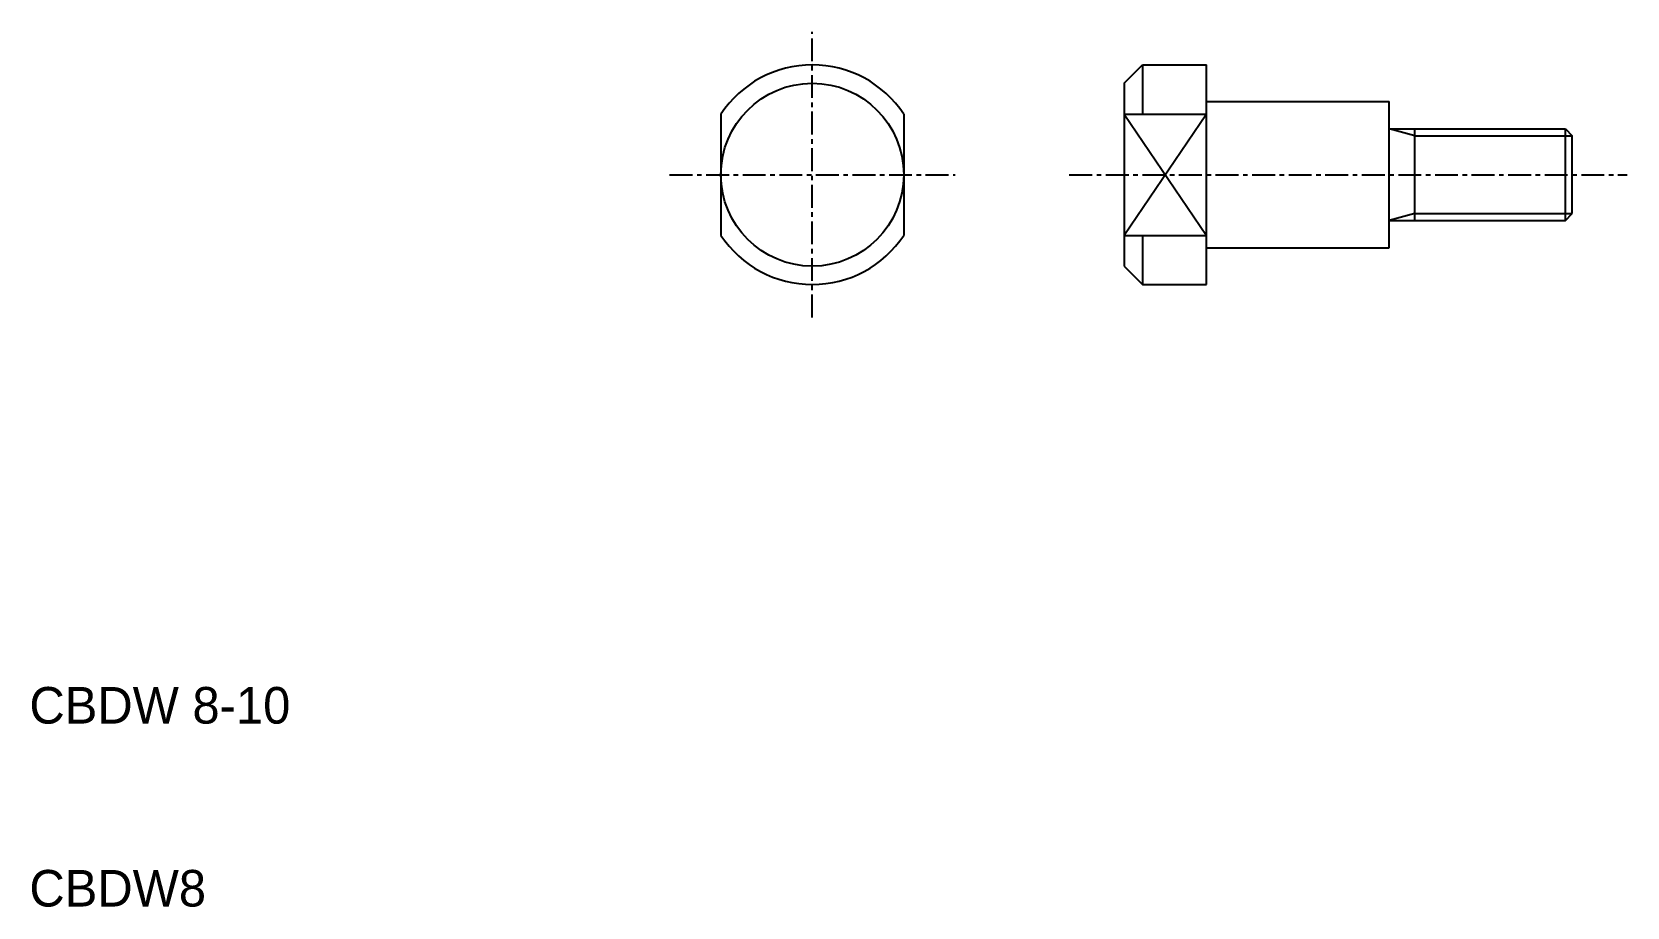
# Model space of a CAD drawing. Extents: x 3.9 to 91.1, y 3.4 to 51.2.
import ezdxf

# ---------------------------------------------------------------- set-up
doc = ezdxf.new("R2010")
doc.units = 0
doc.linetypes.add('CENTER', pattern=[2, 1.25, -0.25, 0.25, -0.25])
doc.layers.get('0').update_dxf_attribs({"linetype": 'CONTINUOUS'})
doc.layers.add('CENTER', color=1, linetype='CENTER')

msp = doc.modelspace()

# ---------------------------------------------------------------- linework, layer by layer
at = {"color": 7, "linetype": 'CONTINUOUS'}
for p, q in [((63.582, 48.404), (64.582, 49.404)), ((64.582, 49.404), (64.582, 46.72)), ((64.582, 49.404), (68.082, 49.404)), ((68.082, 47.404), (68.082, 49.404)), ((63.582, 48.404), (63.582, 38.404)), ((68.082, 47.404), (78.082, 47.404)), ((68.082, 39.404), (68.082, 47.404)), ((78.082, 45.904), (78.082, 47.404)), ((41.534, 46.72), (41.534, 40.087)), ((51.534, 46.72), (51.534, 40.087)), ((63.582, 46.72), (68.082, 46.72)), ((78.082, 45.904), (87.707, 45.904)), ((78.082, 40.904), (78.082, 45.904)), ((79.482, 40.904), (79.482, 45.904)), ((87.707, 40.904), (87.707, 45.904)), ((87.707, 45.904), (88.082, 45.529)), ((88.082, 41.279), (88.082, 45.529)), ((87.707, 40.904), (88.082, 41.279)), ((78.082, 40.904), (87.707, 40.904)), ((78.082, 39.404), (78.082, 40.904)), ((63.582, 40.087), (68.082, 40.087)), ((64.582, 40.087), (64.582, 37.404)), ((68.082, 39.404), (78.082, 39.404)), ((68.082, 37.404), (68.082, 39.404)), ((63.582, 38.404), (64.582, 37.404)), ((64.582, 37.404), (68.082, 37.404))]:
    msp.add_line(p, q, dxfattribs=at)
at = {"color": 3, "linetype": 'CONTINUOUS'}
for p, q in [((63.582, 46.72), (68.082, 40.087)), ((68.082, 46.72), (63.582, 40.087)), ((79.482, 45.529), (78.082, 45.904)), ((79.482, 45.529), (88.082, 45.529)), ((79.482, 41.279), (78.082, 40.904)), ((79.482, 41.279), (88.082, 41.279))]:
    msp.add_line(p, q, dxfattribs=at)
at = {"color": 7, "linetype": 'CONTINUOUS'}
msp.add_circle((46.534, 43.404), 5, dxfattribs=at)
for start, end in [(33.55731, 146.44269), (213.55731, 326.44269)]:
    msp.add_arc((46.534, 43.404), 6, start, end, dxfattribs=at)
at = {"layer": 'CENTER', "color": 1, "linetype": 'CENTER'}
for p, q in [((46.534, 35.6), (46.534, 51.208)), ((38.73, 43.404), (54.339, 43.404)), ((60.582, 43.404), (91.082, 43.404))]:
    msp.add_line(p, q, dxfattribs=at)

# ---------------------------------------------------------------- texts
at = {"color": 7, "linetype": 'CONTINUOUS'}
for s, p in [('CBDW 8-10', (3.727, 13.404)), ('CBDW8', (3.727, 3.404))]:
    msp.add_text(s, height=2, dxfattribs=at).set_placement(p)

doc.saveas('drawing.dxf')
